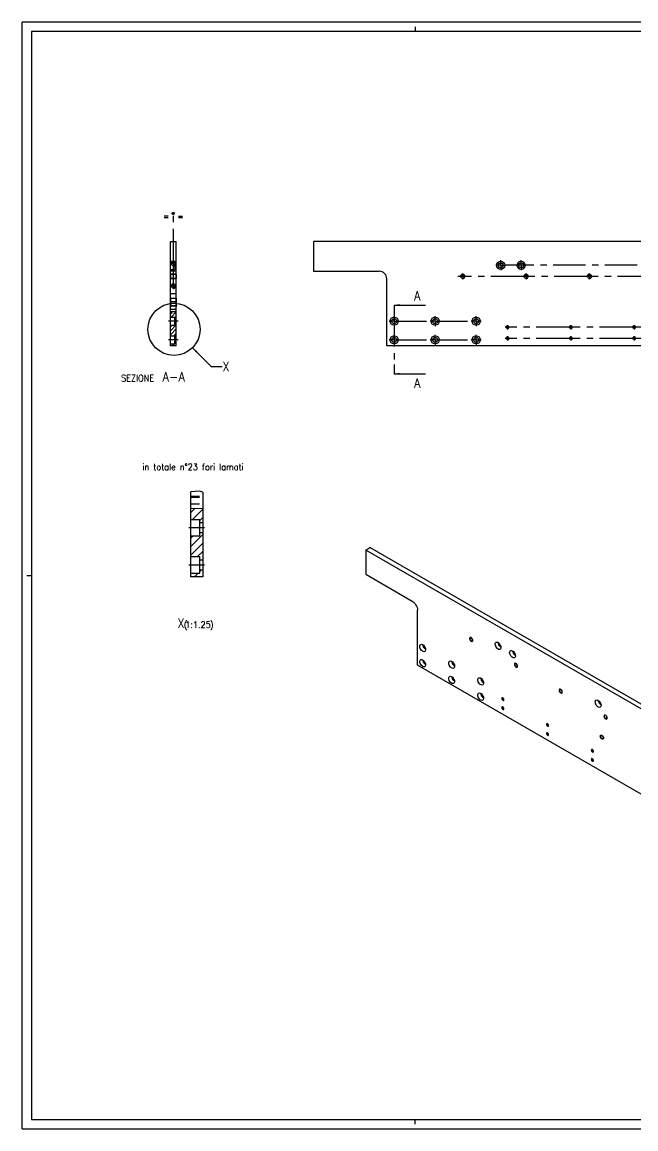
# Model space of a CAD drawing. Header units: millimetres. Extents: x 0 to 2102, y 0 to 1485.
# Drawn here: x 0 to 824, y 0 to 1485 of the extents above; entities that cross this region are included whole.
import ezdxf
from ezdxf.enums import TextEntityAlignment as Align

# ---------------------------------------------------------------- set-up
doc = ezdxf.new("R2010")
doc.units = ezdxf.units.MM
doc.header["$LTSCALE"] = 115.6375
doc.linetypes.add('CENTER', pattern=[0.6, 0.375, -0.075, 0.075, -0.075])
doc.linetypes.add('HIDDEN', pattern=[0.2, 0.1, -0.1])
doc.layers.get('0').update_dxf_attribs({"linetype": 'CONTINUOUS', "true_color": 0xffffff})
for name, color, linetype, true_color in [('02___PRT_ALL_AXES', 7, 'CONTINUOUS', 0xffffff), ('2_ALL_NOTES', 7, 'CONTINUOUS', 0xffffff), ('3_ALL_SYMBOLS', 7, 'CONTINUOUS', 0xffffff), ('DEFAULT_2', 6, 'HIDDEN', 0xff00ff)]:
    doc.layers.add(name, color=color, linetype=linetype, true_color=true_color)
doc.styles.get("Standard").update_dxf_attribs({"font": ''})
doc.styles.add('textstyle0', font='')
doc.styles.add('textstyle1', font='')
doc.styles.add('textstyle14', font='')
doc.styles.add('textstyle15', font='')
doc.styles.add('textstyle2', font='')
doc.styles.add('textstyle3', font='')
doc.styles.add('textstyle4', font='')
doc.styles.add('textstyle5', font='')
doc.styles.add('textstyle6', font='')
doc.styles.add('textstyle7', font='')
doc.styles.get('Standard').set_extended_font_data('txt')
doc.styles.get('textstyle0').set_extended_font_data('Standard')
doc.styles.get('textstyle1').set_extended_font_data('Standard')
doc.styles.get('textstyle14').set_extended_font_data('Standard')
doc.styles.get('textstyle15').set_extended_font_data('Standard')
doc.styles.get('textstyle2').set_extended_font_data('Standard')
doc.styles.get('textstyle3').set_extended_font_data('Standard')
doc.styles.get('textstyle4').set_extended_font_data('Standard')
doc.styles.get('textstyle5').set_extended_font_data('Standard')
doc.styles.get('textstyle6').set_extended_font_data('Standard')
doc.styles.get('textstyle7').set_extended_font_data('Standard')
doc.dimstyles.get("Standard").update_dxf_attribs({"dimtxt": 8.75, "dimasz": 7.5, "dimexe": 2.5, "dimexo": 0.5, "dimtad": 0, "dimtih": 1, "dimtxsty": 'Standard', "dimcen": 2.5, "dimadec": 0, "dimazin": 0, "dimtfac": 1, "dimtmove": 0, "dimatfit": 3, "dimfxl": 1, "dimarcsym": 0})

# ---------------------------------------------------------------- blocks, each defined once
blk = doc.blocks.new('UGUALE-UGUALE_BL3', base_point=(202.9, 1226.3))
at = {"layer": '3_ALL_SYMBOLS', "linetype": 'CONTINUOUS', "true_color": 0x00ff00}
blk.add_hatch(color=3, dxfattribs=at).paths.add_polyline_path([(204.1, 1228.3), (204.1, 1228.1), (204.1, 1228), (204, 1227.8), (203.9, 1227.6), (203.8, 1227.4), (203.6, 1227.3), (203.4, 1227.2), (203.3, 1227.1), (203.1, 1227), (202.9, 1227), (202.7, 1227), (202.5, 1227.1), (202.3, 1227.1), (202.1, 1227.2), (201.9, 1227.3), (201.8, 1227.5), (201.7, 1227.6), (201.6, 1227.8), (201.5, 1228), (201.5, 1228.2), (201.4, 1228.4), (201.5, 1228.6), (201.5, 1228.8), (201.6, 1228.9), (201.7, 1229.1), (201.8, 1229.3), (202, 1229.4), (202.1, 1229.5), (202.3, 1229.6), (202.5, 1229.7), (202.7, 1229.7), (202.9, 1229.7), (203.1, 1229.6), (203.3, 1229.6), (203.5, 1229.5), (203.6, 1229.4), (203.8, 1229.2), (203.9, 1229.1), (204, 1228.9), (204.1, 1228.7), (204.1, 1228.5)])
at = {"layer": '3_ALL_SYMBOLS', "color": 3, "linetype": 'CONTINUOUS', "true_color": 0x00ff00}
for p, q in [((195.8, 1224.7), (190.4, 1224.7)), ((190.4, 1223), (195.8, 1223)), ((210, 1224.7), (215.3, 1224.7)), ((210, 1223), (215.3, 1223))]:
    blk.add_line(p, q, dxfattribs=at)
blk.add_lwpolyline([(204.1, 1228.3), (204.1, 1228.1), (204.1, 1228), (204, 1227.8), (203.9, 1227.6), (203.8, 1227.4), (203.6, 1227.3), (203.4, 1227.2), (203.3, 1227.1), (203.1, 1227), (202.9, 1227), (202.7, 1227), (202.5, 1227.1), (202.3, 1227.1), (202.1, 1227.2), (201.9, 1227.3), (201.8, 1227.5), (201.7, 1227.6), (201.6, 1227.8), (201.5, 1228), (201.5, 1228.2), (201.4, 1228.4), (201.5, 1228.6), (201.5, 1228.8), (201.6, 1228.9), (201.7, 1229.1), (201.8, 1229.3), (202, 1229.4), (202.1, 1229.5), (202.3, 1229.6), (202.5, 1229.7), (202.7, 1229.7), (202.9, 1229.7), (203.1, 1229.6), (203.3, 1229.6), (203.5, 1229.5), (203.6, 1229.4), (203.8, 1229.2), (203.9, 1229.1), (204, 1228.9), (204.1, 1228.7), (204.1, 1228.5), (204.1, 1228.3)], dxfattribs=at)
blk.add_circle((202.8, 1228.3), 1.33, dxfattribs=at)

msp = doc.modelspace()

# ---------------------------------------------------------------- linework, layer by layer
at = {"color": 4, "linetype": 'CONTINUOUS', "true_color": 0x00ffff}
for p, q in [((0, 0), (0, 1485)), ((2102.5, 1485), (0, 1485)), ((0, 0), (2102.5, 0))]:
    msp.add_line(p, q, dxfattribs=at)
at = {"color": 7, "linetype": 'CONTINUOUS', "true_color": 0xffffff}
for p, q in [((12.5, 1472.5), (12.5, 12.5)), ((2090, 1472.5), (12.5, 1472.5)), ((527.5, 1478.8), (527.5, 1472.5)), ((198.9, 1050.7), (198.9, 1190.7)), ((198.9, 1190.7), (206.9, 1190.7)), ((206.9, 1050.7), (206.9, 1190.7)), ((391.2, 1190.7), (391.2, 1150.7)), ((1916.2, 1190.7), (391.2, 1190.7)), ((391.2, 1150.7), (479.2, 1150.7)), ((489.2, 1050.7), (489.2, 1140.7)), ((198.9, 1120.7), (206.9, 1120.7)), ((198.9, 1089.2), (204.9, 1089.2)), ((204.9, 1078.2), (204.9, 1089.2)), ((204.9, 1087), (206.9, 1087)), ((198.9, 1078.2), (204.9, 1078.2)), ((204.9, 1080.4), (206.9, 1080.4)), ((198.9, 1064.2), (204.9, 1064.2)), ((204.9, 1053.2), (204.9, 1064.2)), ((204.9, 1062), (206.9, 1062)), ((204.9, 1055.4), (206.9, 1055.4)), ((198.9, 1053.2), (204.9, 1053.2)), ((206.9, 1050.7), (198.9, 1050.7)), ((1889.2, 1050.7), (489.2, 1050.7)), ((226.4, 740.8), (226.4, 854.7)), ((242.4, 854.3), (242.4, 740.8)), ((226.4, 817.8), (238.4, 817.8)), ((238.4, 795.8), (238.4, 817.8)), ((238.4, 813.4), (242.4, 813.4)), ((226.4, 795.8), (238.4, 795.8)), ((238.4, 800.2), (242.4, 800.2)), ((461.2, 776.7), (466.8, 780)), ((461.2, 776.7), (461.2, 744.1)), ((1539.5, 154.2), (461.2, 776.7)), ((1545.2, 157.4), (466.8, 780)), ((226.4, 767.8), (238.4, 767.8)), ((238.4, 745.8), (238.4, 767.8)), ((238.4, 763.4), (242.4, 763.4)), ((6.2, 742.5), (12.5, 742.5)), ((226.4, 745.8), (238.4, 745.8)), ((238.4, 750.2), (242.4, 750.2)), ((461.2, 744.1), (523.4, 708.2)), ((242.4, 740.8), (226.4, 740.8)), ((530.5, 622.4), (530.5, 695.9)), ((1520.4, 50.9), (530.5, 622.4)), ((12.5, 12.5), (2090, 12.5)), ((527.5, 6.2), (527.5, 12.5))]:
    msp.add_line(p, q, dxfattribs=at)
at = {"color": 7, "linetype": 'CENTER', "true_color": 0xffffff}
for p, q in [((499.2, 1105.4), (499.2, 1093)), ((499.2, 1025.6), (499.2, 1013.2))]:
    msp.add_line(p, q, dxfattribs=at)
at = {"color": 3, "linetype": 'CONTINUOUS', "true_color": 0x00ff00}
for p, q in [((198.9, 1096.7), (206.9, 1096.6)), ((201.8, 1096.7), (198.9, 1093.8)), ((206.9, 1096.1), (200, 1089.2)), ((206.9, 1090.4), (204.9, 1088.4)), ((206.9, 1079), (198.9, 1071)), ((200.4, 1078.2), (198.9, 1076.7)), ((206.9, 1073.3), (198.9, 1065.3)), ((206.9, 1067.7), (203.5, 1064.2)), ((206.1, 1055.4), (204.9, 1054.3)), ((203.9, 1053.2), (201.4, 1050.7)), ((238.2, 855.5), (226.4, 854.7)), ((242.4, 854.3), (238.2, 855.5)), ((226.4, 832.9), (242.4, 832.5)), ((232.2, 832.7), (226.4, 827)), ((242.4, 831.6), (228.6, 817.8)), ((242.4, 820.2), (238.4, 816.2)), ((242.4, 797.4), (226.4, 781.4)), ((229.4, 795.8), (226.4, 792.8)), ((242.4, 786), (226.4, 770)), ((242.4, 774.7), (235.5, 767.8)), ((236.3, 745.8), (231.3, 740.8)), ((240.7, 750.2), (238.4, 747.9))]:
    msp.add_line(p, q, dxfattribs=at)
at = {"color": 1, "linetype": 'CENTER', "true_color": 0xff0000}
msp.add_line((499.2, 1093), (499.2, 1025.6), dxfattribs=at)
at = {"color": 3, "linetype": 'CONTINUOUS', "true_color": 0x00ff00}
msp.add_circle((203.8, 1072.8), 35, dxfattribs=at)
for centre, radius in [((202.9, 1160.7), 3), ((591.2, 1143.7), 3), ((676.2, 1143.7), 3), ((761.2, 1143.7), 3), ((202.9, 1130.7), 3), ((651.2, 1075.7), 2), ((736.2, 1075.7), 2), ((821.2, 1075.7), 2), ((651.2, 1060.7), 2), ((736.2, 1060.7), 2), ((821.2, 1060.7), 2)]:
    msp.add_arc(centre, radius, 255, 195, dxfattribs=at)
at = {"color": 7, "linetype": 'CONTINUOUS', "true_color": 0xffffff}
msp.add_arc((479.2, 1140.7), 10, 0, 90, dxfattribs=at)
msp.add_open_spline([(523.4, 708.2), (525.5, 706.9), (528.8, 703.1), (530.5, 698.3), (530.5, 695.9)], degree=3, knots=[0, 0, 0, 0, 0.499999, 1, 1, 1, 1], dxfattribs=at)
at = {"color": 3, "linetype": 'CONTINUOUS', "true_color": 0x00ff00}
for points, knots in [([(604.7, 655.5), (604.7, 655.8), (604.6, 656.5), (604, 658), (602.6, 659.4), (601.2, 659.5), (600.7, 659), (600.6, 658.6), (600.5, 658.3), (600.5, 658.1), (600.5, 657.9)], [0, 0, 0, 0, 0.125, 0.25, 0.5, 0.75, 0.875, 0.90625, 0.9375, 1, 1, 1, 1]), ([(600.5, 657.9), (600.5, 657.6), (600.6, 656.9), (601.2, 655.5), (602.6, 654), (604, 653.9), (604.5, 654.4), (604.6, 654.8), (604.7, 655.1), (604.7, 655.3), (604.7, 655.5)], [0, 0, 0, 0, 0.125, 0.25, 0.5, 0.75, 0.875, 0.90625, 0.9375, 1, 1, 1, 1]), ([(664.8, 620.8), (664.8, 621.1), (664.7, 621.8), (664.1, 623.3), (662.7, 624.7), (661.3, 624.8), (660.8, 624.3), (660.7, 623.9), (660.6, 623.6), (660.6, 623.4), (660.6, 623.2)], [0, 0, 0, 0, 0.125, 0.25, 0.5, 0.75, 0.875, 0.90625, 0.9375, 1, 1, 1, 1]), ([(660.6, 623.2), (660.6, 622.9), (660.7, 622.2), (661.3, 620.8), (662.7, 619.3), (664.1, 619.2), (664.6, 619.7), (664.7, 620.1), (664.8, 620.4), (664.8, 620.6), (664.8, 620.8)], [0, 0, 0, 0, 0.125, 0.25, 0.5, 0.75, 0.875, 0.90625, 0.9375, 1, 1, 1, 1]), ([(724.9, 586.1), (724.9, 586.4), (724.8, 587.1), (724.2, 588.6), (722.8, 590), (721.4, 590.1), (720.9, 589.6), (720.8, 589.2), (720.7, 588.9), (720.7, 588.7), (720.7, 588.5)], [0, 0, 0, 0, 0.125, 0.25, 0.5, 0.75, 0.875, 0.90625, 0.9375, 1, 1, 1, 1]), ([(720.7, 588.5), (720.7, 588.2), (720.8, 587.5), (721.4, 586.1), (722.8, 584.6), (724.2, 584.5), (724.7, 585), (724.8, 585.4), (724.9, 585.7), (724.9, 585.9), (724.9, 586.1)], [0, 0, 0, 0, 0.125, 0.25, 0.5, 0.75, 0.875, 0.90625, 0.9375, 1, 1, 1, 1]), ([(646.4, 575.9), (646.4, 576.1), (646.4, 576.6), (645.9, 577.5), (645, 578.5), (644.1, 578.6), (643.7, 578.1), (643.6, 577.7), (643.6, 577.5)], [0, 0, 0, 0, 0.125, 0.25, 0.5, 0.75, 0.875, 1, 1, 1, 1]), ([(643.6, 577.5), (643.6, 577.3), (643.7, 576.8), (644.1, 575.9), (645, 574.9), (645.9, 574.8), (646.4, 575.3), (646.4, 575.7), (646.4, 575.9)], [0, 0, 0, 0, 0.125, 0.25, 0.5, 0.75, 0.875, 1, 1, 1, 1]), ([(646.4, 563.6), (646.4, 563.9), (646.4, 564.3), (645.9, 565.3), (645, 566.3), (644.1, 566.3), (643.7, 565.9), (643.6, 565.5), (643.6, 565.3)], [0, 0, 0, 0, 0.125, 0.25, 0.5, 0.75, 0.875, 1, 1, 1, 1]), ([(643.6, 565.3), (643.6, 565), (643.7, 564.6), (644.1, 563.6), (645, 562.6), (645.9, 562.6), (646.4, 563), (646.4, 563.4), (646.4, 563.6)], [0, 0, 0, 0, 0.125, 0.25, 0.5, 0.75, 0.875, 1, 1, 1, 1]), ([(785, 551.4), (785, 551.7), (784.9, 552.4), (784.3, 553.9), (782.9, 555.3), (781.5, 555.4), (781, 554.9), (780.9, 554.5), (780.8, 554.2), (780.8, 554), (780.8, 553.8)], [0, 0, 0, 0, 0.125, 0.25, 0.5, 0.75, 0.875, 0.90625, 0.9375, 1, 1, 1, 1]), ([(780.8, 553.8), (780.8, 553.5), (780.9, 552.8), (781.5, 551.4), (782.9, 549.9), (784.3, 549.8), (784.8, 550.3), (784.9, 550.7), (785, 551), (785, 551.2), (785, 551.4)], [0, 0, 0, 0, 0.125, 0.25, 0.5, 0.75, 0.875, 0.90625, 0.9375, 1, 1, 1, 1]), ([(706.5, 541.2), (706.5, 541.4), (706.5, 541.9), (706, 542.8), (705.1, 543.8), (704.2, 543.9), (703.8, 543.4), (703.7, 543), (703.7, 542.8)], [0, 0, 0, 0, 0.125, 0.25, 0.5, 0.75, 0.875, 1, 1, 1, 1]), ([(703.7, 542.8), (703.7, 542.6), (703.8, 542.1), (704.2, 541.2), (705.1, 540.2), (706, 540.1), (706.5, 540.6), (706.5, 541), (706.5, 541.2)], [0, 0, 0, 0, 0.125, 0.25, 0.5, 0.75, 0.875, 1, 1, 1, 1]), ([(706.5, 528.9), (706.5, 529.2), (706.5, 529.6), (706, 530.6), (705.1, 531.6), (704.2, 531.6), (703.8, 531.2), (703.7, 530.8), (703.7, 530.6)], [0, 0, 0, 0, 0.125, 0.25, 0.5, 0.75, 0.875, 1, 1, 1, 1]), ([(703.7, 530.6), (703.7, 530.3), (703.8, 529.9), (704.2, 528.9), (705.1, 527.9), (706, 527.9), (706.5, 528.3), (706.5, 528.7), (706.5, 528.9)], [0, 0, 0, 0, 0.125, 0.25, 0.5, 0.75, 0.875, 1, 1, 1, 1]), ([(775.8, 526.9), (775.9, 527), (775.8, 527.3), (775.9, 527.5), (776, 527.9), (776.6, 528.5), (777.7, 528.4), (778.8, 527.5), (779.5, 526.6), (780, 525.5), (780.1, 524.8), (780.1, 524.4)], [0, 0, 0, 0, 0.0625, 0.09375, 0.125, 0.25, 0.5, 0.625, 0.75, 0.875, 1, 1, 1, 1]), ([(780.1, 524.4), (780.1, 524.3), (780.1, 524), (780, 523.8), (779.9, 523.4), (779.3, 522.8), (778.2, 522.9), (777.1, 523.8), (776.4, 524.8), (775.9, 525.9), (775.9, 526.6), (775.8, 526.9)], [0, 0, 0, 0, 0.0625, 0.09375, 0.125, 0.25, 0.5, 0.625, 0.75, 0.875, 1, 1, 1, 1]), ([(766.6, 506.5), (766.6, 506.7), (766.6, 507.2), (766.1, 508.1), (765.2, 509.1), (764.3, 509.2), (763.9, 508.7), (763.8, 508.3), (763.8, 508.1)], [0, 0, 0, 0, 0.125, 0.25, 0.5, 0.75, 0.875, 1, 1, 1, 1]), ([(763.8, 508.1), (763.8, 507.9), (763.9, 507.4), (764.3, 506.5), (765.2, 505.5), (766.1, 505.4), (766.6, 505.9), (766.6, 506.3), (766.6, 506.5)], [0, 0, 0, 0, 0.125, 0.25, 0.5, 0.75, 0.875, 1, 1, 1, 1]), ([(766.6, 494.2), (766.6, 494.5), (766.6, 494.9), (766.1, 495.9), (765.2, 496.9), (764.3, 496.9), (763.9, 496.5), (763.8, 496.1), (763.8, 495.9)], [0, 0, 0, 0, 0.125, 0.25, 0.5, 0.75, 0.875, 1, 1, 1, 1]), ([(763.8, 495.9), (763.8, 495.6), (763.9, 495.2), (764.3, 494.2), (765.2, 493.2), (766.1, 493.2), (766.6, 493.6), (766.6, 494), (766.6, 494.2)], [0, 0, 0, 0, 0.125, 0.25, 0.5, 0.75, 0.875, 1, 1, 1, 1])]:
    msp.add_open_spline(points, degree=3, knots=knots, dxfattribs=at)
at = {"layer": '02___PRT_ALL_AXES', "color": 4, "linetype": 'CENTER', "true_color": 0x00ffff}
for p, q in [((202.9, 1164.5), (202.9, 1228.2)), ((202.9, 1160.7), (199.1, 1160.7)), ((202.9, 1160.7), (202.9, 1164.5)), ((202.9, 1160.7), (202.9, 1157)), ((202.9, 1160.7), (206.6, 1160.7)), ((642.2, 1158.7), (635.5, 1158.7)), ((642.2, 1158.7), (642.2, 1165.5)), ((642.2, 1158.7), (642.2, 1152)), ((642.2, 1158.7), (649, 1158.7)), ((663, 1158.7), (649.1, 1158.7)), ((669.7, 1158.7), (663, 1158.7)), ((669.7, 1158.7), (669.7, 1165.5)), ((669.7, 1158.7), (669.7, 1152)), ((825.5, 1158.7), (669.7, 1158.7)), ((202.9, 1130.7), (202.9, 1157)), ((587.5, 1143.7), (584.7, 1143.7)), ((591.2, 1143.7), (587.5, 1143.7)), ((591.2, 1143.7), (591.2, 1147.5)), ((591.2, 1143.7), (591.2, 1140)), ((672.5, 1143.7), (591.2, 1143.7)), ((676.2, 1143.7), (672.5, 1143.7)), ((676.2, 1143.7), (676.2, 1147.5)), ((676.2, 1143.7), (676.2, 1140)), ((757.5, 1143.7), (676.2, 1143.7)), ((761.2, 1143.7), (757.5, 1143.7)), ((761.2, 1143.7), (761.2, 1147.5)), ((761.2, 1143.7), (761.2, 1140)), ((842.5, 1143.7), (761.2, 1143.7)), ((202.9, 1130.7), (199.1, 1130.7)), ((202.9, 1130.7), (202.9, 1127)), ((202.9, 1130.7), (206.6, 1130.7)), ((499.2, 1083.7), (499.2, 1090.5)), ((554.2, 1083.7), (554.2, 1090.5)), ((609.2, 1083.7), (609.2, 1090.5)), ((209.4, 1083.7), (196.4, 1083.7)), ((499.2, 1083.7), (492.5, 1083.7)), ((499.2, 1083.7), (499.2, 1077)), ((499.2, 1083.7), (547.5, 1083.7)), ((554.2, 1083.7), (547.5, 1083.7)), ((554.2, 1083.7), (554.2, 1077)), ((554.2, 1083.7), (602.5, 1083.7)), ((609.2, 1083.7), (602.5, 1083.7)), ((609.2, 1083.7), (609.2, 1077)), ((609.2, 1083.7), (616, 1083.7)), ((651.2, 1075.7), (648.3, 1075.7)), ((651.2, 1075.7), (651.2, 1078.6)), ((651.2, 1075.7), (651.2, 1072.8)), ((733.3, 1075.7), (651.2, 1075.7)), ((736.2, 1075.7), (733.3, 1075.7)), ((736.2, 1075.7), (736.2, 1078.6)), ((736.2, 1075.7), (736.2, 1072.8)), ((818.3, 1075.7), (736.2, 1075.7)), ((821.2, 1075.7), (818.3, 1075.7)), ((821.2, 1075.7), (821.2, 1078.6)), ((821.2, 1075.7), (821.2, 1072.8)), ((903.3, 1075.7), (821.2, 1075.7)), ((209.4, 1058.7), (196.4, 1058.7)), ((499.2, 1058.7), (492.5, 1058.7)), ((499.2, 1058.7), (499.2, 1065.5)), ((499.2, 1058.7), (499.2, 1052)), ((499.2, 1058.7), (547.5, 1058.7)), ((554.2, 1058.7), (547.5, 1058.7)), ((554.2, 1058.7), (554.2, 1065.5)), ((554.2, 1058.7), (554.2, 1052)), ((554.2, 1058.7), (602.5, 1058.7)), ((609.2, 1058.7), (602.5, 1058.7)), ((609.2, 1058.7), (609.2, 1065.5)), ((609.2, 1058.7), (609.2, 1052)), ((609.2, 1058.7), (614.2, 1058.7)), ((614.2, 1058.7), (616, 1058.7)), ((650.3, 1060.7), (648.3, 1060.7)), ((733.3, 1060.7), (650.3, 1060.7)), ((651.2, 1060.7), (651.2, 1063.6)), ((651.2, 1060.7), (651.2, 1057.8)), ((736.2, 1060.7), (733.3, 1060.7)), ((736.2, 1060.7), (736.2, 1063.6)), ((736.2, 1060.7), (736.2, 1057.8)), ((818.3, 1060.7), (736.2, 1060.7)), ((821.2, 1060.7), (818.3, 1060.7)), ((821.2, 1060.7), (821.2, 1063.6)), ((821.2, 1060.7), (821.2, 1057.8)), ((903.3, 1060.7), (821.2, 1060.7)), ((223.9, 806.8), (244.9, 806.8)), ((223.9, 756.8), (244.9, 756.8))]:
    msp.add_line(p, q, dxfattribs=at)
at = {"layer": '02___PRT_ALL_AXES', "color": 6, "linetype": 'HIDDEN', "true_color": 0xff00ff}
for p, q in [((198.9, 1153.2), (198.9, 1164.2)), ((198.9, 1164.2), (204.9, 1164.2)), ((204.9, 1164.2), (204.9, 1153.2)), ((204.9, 1162), (206.9, 1162)), ((206.9, 1155.4), (206.9, 1162)), ((198.9, 1153.2), (204.9, 1153.2)), ((198.9, 1146.2), (198.9, 1141.2)), ((206.9, 1146.2), (198.9, 1146.2)), ((204.9, 1155.4), (206.9, 1155.4)), ((206.9, 1146.2), (206.9, 1141.2)), ((206.9, 1141.2), (198.9, 1141.2)), ((198.9, 1114.7), (206.9, 1114.7)), ((198.9, 1114.7), (198.9, 1099.7)), ((206.9, 1114.7), (206.9, 1099.7)), ((198.9, 1109.6), (206.9, 1109.6)), ((198.9, 1104.8), (206.9, 1104.8)), ((198.9, 1099.7), (206.9, 1099.7))]:
    msp.add_line(p, q, dxfattribs=at)
at = {"layer": '02___PRT_ALL_AXES', "color": 7, "linetype": 'CONTINUOUS', "true_color": 0xffffff}
for centre, radius in [((202.9, 1160.7), 2.5), ((642.2, 1158.7), 5.5), ((642.2, 1158.7), 3.3), ((669.7, 1158.7), 5.5), ((669.7, 1158.7), 3.3), ((591.2, 1143.7), 2.5), ((676.2, 1143.7), 2.5), ((761.2, 1143.7), 2.5), ((202.9, 1130.7), 2.5), ((499.2, 1083.7), 5.5), ((499.2, 1083.7), 3.3), ((554.2, 1083.7), 5.5), ((554.2, 1083.7), 3.3), ((609.2, 1083.7), 5.5), ((609.2, 1083.7), 3.3), ((651.2, 1075.7), 1.65), ((736.2, 1075.7), 1.65), ((821.2, 1075.7), 1.65), ((499.2, 1058.7), 5.5), ((499.2, 1058.7), 3.3), ((554.2, 1058.7), 5.5), ((554.2, 1058.7), 3.3), ((609.2, 1058.7), 5.5), ((609.2, 1058.7), 3.3), ((651.2, 1060.7), 1.65), ((736.2, 1060.7), 1.65), ((821.2, 1060.7), 1.65)]:
    msp.add_circle(centre, radius, dxfattribs=at)
for centre, radius, start, end in [((603, 657.7), 2.15, 175.6532, 180.0346), ((602.2, 655.7), 2.15, 355.6532, 0.0346), ((545.1, 648.8), 6.43, 229.8763, 235.1337), ((646.2, 651.6), 6.43, 229.8763, 235.1337), ((665.6, 640.4), 6.43, 229.8763, 235.1337), ((545.1, 628.4), 6.43, 229.8763, 235.1337), ((584, 626.3), 6.43, 229.8763, 235.1337), ((663.1, 623), 2.15, 175.6532, 180.0346), ((662.3, 621), 2.15, 355.6532, 0.0346), ((584, 605.9), 6.43, 229.8763, 235.1337), ((622.8, 603.9), 6.43, 229.8763, 235.1337), ((723.2, 588.3), 2.15, 175.6532, 180.0346), ((722.4, 586.3), 2.15, 355.6532, 0.0346), ((622.8, 583.5), 6.43, 229.8763, 235.1337), ((780.5, 574.1), 6.43, 229.8763, 235.1337), ((783.3, 553.6), 2.15, 175.6532, 180.0346), ((782.5, 551.6), 2.15, 355.6532, 0.0346), ((777.2, 527), 0.812, 120.0544, 131.0758), ((778.8, 524.3), 0.812, 300.0544, 311.0758)]:
    msp.add_arc(centre, radius, start, end, dxfattribs=at)
for points in [[(600.9, 658.2), (600.9, 658.1), (600.8, 658), (600.8, 657.9)], [(600.8, 657.7), (600.8, 657.3), (600.9, 656.9), (601.1, 656.6)], [(601.3, 658.9), (601.1, 658.8), (601, 658.5), (600.9, 658.2)], [(601.7, 659), (601.6, 659), (601.5, 658.9), (601.3, 658.9)], [(603.5, 654.4), (603.6, 654.4), (603.7, 654.5), (603.8, 654.6)], [(603.8, 654.6), (604.1, 654.7), (604.2, 654.9), (604.3, 655.2)], [(604.4, 655.7), (604.4, 656.1), (604.3, 656.5), (604.1, 656.9)], [(604.3, 655.2), (604.3, 655.3), (604.3, 655.4), (604.4, 655.5)], [(641.4, 649.3), (641.2, 649.7), (640.9, 650.2), (640.8, 650.7)], [(661.4, 624.2), (661.2, 624.1), (661.1, 623.8), (661, 623.5)], [(661.8, 624.3), (661.7, 624.3), (661.6, 624.2), (661.4, 624.2)], [(661, 623.5), (661, 623.4), (660.9, 623.3), (660.9, 623.2)], [(660.9, 623), (660.9, 622.6), (661, 622.2), (661.2, 621.9)], [(663.6, 619.7), (663.7, 619.7), (663.8, 619.8), (663.9, 619.9)], [(663.9, 619.9), (664.2, 620), (664.3, 620.2), (664.4, 620.5)], [(664.5, 621), (664.5, 621.4), (664.4, 621.8), (664.2, 622.2)], [(664.4, 620.5), (664.4, 620.6), (664.5, 620.7), (664.5, 620.8)], [(721.1, 588.8), (721.1, 588.7), (721.1, 588.6), (721, 588.5)], [(721, 588.3), (721, 587.9), (721.1, 587.5), (721.3, 587.2)], [(721.6, 589.5), (721.3, 589.3), (721.2, 589.1), (721.1, 588.8)], [(721.9, 589.6), (721.8, 589.6), (721.7, 589.5), (721.6, 589.5)], [(723.7, 585), (723.8, 585), (723.9, 585.1), (724.1, 585.2)], [(724.1, 585.2), (724.3, 585.3), (724.4, 585.5), (724.5, 585.8)], [(724.6, 586.3), (724.6, 586.7), (724.5, 587.1), (724.3, 587.5)], [(724.5, 585.8), (724.5, 585.9), (724.6, 586), (724.6, 586.1)], [(644.2, 578.1), (644, 578), (643.9, 577.9), (643.9, 577.7)], [(643.9, 577.7), (643.9, 577.6), (643.9, 577.5), (643.9, 577.4)], [(643.9, 577.4), (643.9, 577.2), (643.9, 577.1), (643.9, 577)], [(644.2, 565.9), (644, 565.8), (643.9, 565.6), (643.9, 565.5)], [(643.9, 565.5), (643.9, 565.4), (643.9, 565.2), (643.9, 565.1)], [(643.9, 565.1), (643.9, 565), (643.9, 564.9), (643.9, 564.7)], [(645.8, 575.3), (646, 575.4), (646.1, 575.5), (646.1, 575.7)], [(646.1, 575.7), (646.2, 575.8), (646.2, 575.9), (646.2, 576)], [(645.8, 563), (646, 563.1), (646.1, 563.3), (646.1, 563.4)], [(646.1, 563.4), (646.2, 563.6), (646.2, 563.7), (646.2, 563.8)], [(781.2, 554.1), (781.2, 554), (781.2, 553.9), (781.1, 553.8)], [(781.1, 553.6), (781.1, 553.2), (781.2, 552.8), (781.4, 552.5)], [(781.7, 554.8), (781.4, 554.6), (781.3, 554.4), (781.2, 554.1)], [(782, 554.9), (781.9, 554.9), (781.8, 554.8), (781.7, 554.8)], [(783.8, 550.3), (783.9, 550.3), (784, 550.4), (784.2, 550.4)], [(784.2, 550.4), (784.4, 550.6), (784.5, 550.8), (784.6, 551.1)], [(784.7, 551.6), (784.7, 552), (784.6, 552.4), (784.4, 552.8)], [(784.6, 551.1), (784.6, 551.2), (784.7, 551.3), (784.7, 551.4)], [(704.3, 543.4), (704.2, 543.3), (704, 543.2), (704, 543)], [(704, 543), (704, 542.9), (704, 542.8), (704, 542.7)], [(704, 542.7), (704, 542.5), (704, 542.4), (704, 542.3)], [(706, 540.6), (706.1, 540.7), (706.2, 540.8), (706.2, 541)], [(706.2, 541), (706.3, 541.1), (706.3, 541.2), (706.3, 541.3)], [(704.3, 531.2), (704.2, 531.1), (704, 530.9), (704, 530.8)], [(704, 530.8), (704, 530.7), (704, 530.5), (704, 530.4)], [(704, 530.4), (704, 530.3), (704, 530.2), (704, 530)], [(706, 528.3), (706.1, 528.4), (706.2, 528.6), (706.2, 528.7)], [(706.2, 528.7), (706.3, 528.9), (706.3, 529), (706.3, 529.1)], [(776.4, 525.7), (776.3, 526), (776.3, 526.3), (776.3, 526.6)], [(778.7, 527), (779, 526.6), (779.3, 526.1), (779.5, 525.6)], [(779.5, 525.6), (779.6, 525.3), (779.7, 525), (779.7, 524.7)], [(764.4, 508.7), (764.3, 508.6), (764.2, 508.5), (764.1, 508.3)], [(764.1, 508.3), (764.1, 508.2), (764.1, 508.1), (764.1, 508)], [(764.1, 508), (764.1, 507.8), (764.1, 507.7), (764.1, 507.6)], [(766.1, 505.9), (766.2, 506), (766.3, 506.1), (766.4, 506.3)], [(766.4, 506.3), (766.4, 506.4), (766.4, 506.5), (766.4, 506.6)], [(764.4, 496.5), (764.3, 496.4), (764.2, 496.2), (764.1, 496.1)], [(764.1, 496.1), (764.1, 496), (764.1, 495.8), (764.1, 495.7)], [(764.1, 495.7), (764.1, 495.6), (764.1, 495.5), (764.1, 495.3)], [(766.1, 493.6), (766.2, 493.7), (766.3, 493.9), (766.4, 494)], [(766.4, 494), (766.4, 494.2), (766.4, 494.3), (766.4, 494.4)]]:
    msp.add_open_spline(points, degree=3, dxfattribs=at)
for points, knots in [([(601.1, 656.6), (601.2, 656.3), (601.7, 655.3), (602.7, 654.4), (603.5, 654.4)], [0, 0, 0, 0, 0.293913, 1, 1, 1, 1]), ([(604.1, 656.9), (604, 657.2), (603.5, 658.1), (602.5, 659.1), (601.7, 659)], [0, 0, 0, 0, 0.293913, 1, 1, 1, 1]), ([(533.7, 647.5), (533.7, 647.8), (533.7, 648.7), (534.2, 649.7), (534.8, 650)], [0, 0, 0, 0, 0.294962, 1, 1, 1, 1]), ([(540.3, 640.5), (539, 639.8), (536, 641.6), (534.2, 644.5), (533.7, 646.5), (533.7, 647.5)], [0, 0, 0, 0, 0.422631, 0.722373, 1, 1, 1, 1]), ([(534.8, 650), (535.5, 650.4), (537.7, 650.1), (539, 648.7), (539.7, 647.8)], [0, 0, 0, 0, 0.413368, 1, 1, 1, 1]), ([(538.7, 646.7), (538.6, 646.9), (538.2, 647.8), (538, 648.8), (537.9, 649.5)], [0, 0, 0, 0, 0.262898, 1, 1, 1, 1]), ([(540.9, 643.9), (540.7, 644), (539.8, 644.9), (539.1, 645.9), (538.7, 646.7)], [0, 0, 0, 0, 0.239083, 1, 1, 1, 1]), ([(539.7, 647.8), (540, 647.4), (540.9, 646), (541.4, 644.3), (541.4, 643)], [0, 0, 0, 0, 0.264535, 1, 1, 1, 1]), ([(541.4, 643), (541.4, 642.8), (541.4, 641.8), (540.9, 640.9), (540.3, 640.5)], [0, 0, 0, 0, 0.294962, 1, 1, 1, 1]), ([(634.8, 650.4), (634.8, 650.7), (634.8, 651.6), (635.3, 652.6), (635.9, 652.9)], [0, 0, 0, 0, 0.294962, 1, 1, 1, 1]), ([(641.4, 643.4), (640.1, 642.6), (637.1, 644.5), (635.4, 647.3), (634.8, 649.4), (634.8, 650.4)], [0, 0, 0, 0, 0.422631, 0.722373, 1, 1, 1, 1]), ([(635.9, 652.9), (636.6, 653.3), (638.8, 653), (640.2, 651.5), (640.8, 650.6)], [0, 0, 0, 0, 0.413368, 1, 1, 1, 1]), ([(639.9, 649.5), (639.7, 649.8), (639.3, 650.7), (639.1, 651.6), (639, 652.4)], [0, 0, 0, 0, 0.262898, 1, 1, 1, 1]), ([(642, 646.7), (641.8, 646.9), (640.9, 647.7), (640.3, 648.7), (639.9, 649.5)], [0, 0, 0, 0, 0.239083, 1, 1, 1, 1]), ([(640.8, 650.6), (641.1, 650.3), (642, 648.8), (642.5, 647.1), (642.5, 645.9)], [0, 0, 0, 0, 0.264535, 1, 1, 1, 1]), ([(642.5, 645.9), (642.5, 645.6), (642.5, 644.7), (642, 643.7), (641.4, 643.4)], [0, 0, 0, 0, 0.294962, 1, 1, 1, 1]), ([(654.2, 639.2), (654.2, 639.4), (654.3, 640.4), (654.8, 641.3), (655.4, 641.7)], [0, 0, 0, 0, 0.294962, 1, 1, 1, 1]), ([(660.9, 632.2), (659.6, 631.4), (656.5, 633.2), (654.8, 636.1), (654.2, 638.2), (654.2, 639.2)], [0, 0, 0, 0, 0.422631, 0.722373, 1, 1, 1, 1]), ([(655.4, 641.7), (656, 642.1), (658.3, 641.7), (659.6, 640.3), (660.3, 639.4)], [0, 0, 0, 0, 0.413368, 1, 1, 1, 1]), ([(659.3, 638.3), (659.2, 638.6), (658.8, 639.5), (658.5, 640.4), (658.5, 641.1)], [0, 0, 0, 0, 0.262898, 1, 1, 1, 1]), ([(660.3, 639.4), (660.5, 639), (661.4, 637.6), (662, 635.9), (662, 634.7)], [0, 0, 0, 0, 0.264535, 1, 1, 1, 1]), ([(533.7, 627.1), (533.7, 627.4), (533.7, 628.3), (534.2, 629.3), (534.8, 629.6)], [0, 0, 0, 0, 0.294962, 1, 1, 1, 1]), ([(540.3, 620.1), (539, 619.4), (536, 621.2), (534.2, 624.1), (533.7, 626.1), (533.7, 627.1)], [0, 0, 0, 0, 0.422631, 0.722373, 1, 1, 1, 1]), ([(534.8, 629.6), (535.5, 630), (537.7, 629.7), (539, 628.3), (539.7, 627.4)], [0, 0, 0, 0, 0.413368, 1, 1, 1, 1]), ([(538.7, 626.3), (538.6, 626.5), (538.2, 627.4), (538, 628.4), (537.9, 629.1)], [0, 0, 0, 0, 0.262898, 1, 1, 1, 1]), ([(540.9, 623.4), (540.7, 623.6), (539.8, 624.5), (539.1, 625.5), (538.7, 626.3)], [0, 0, 0, 0, 0.239083, 1, 1, 1, 1]), ([(539.7, 627.4), (540, 627), (540.9, 625.6), (541.4, 623.9), (541.4, 622.6)], [0, 0, 0, 0, 0.264535, 1, 1, 1, 1]), ([(572.5, 625.1), (572.5, 625.4), (572.6, 626.3), (573.1, 627.3), (573.7, 627.6)], [0, 0, 0, 0, 0.294962, 1, 1, 1, 1]), ([(579.2, 618.1), (577.9, 617.3), (574.8, 619.1), (573.1, 622), (572.5, 624.1), (572.5, 625.1)], [0, 0, 0, 0, 0.422631, 0.722373, 1, 1, 1, 1]), ([(573.7, 627.6), (574.4, 628), (576.6, 627.6), (577.9, 626.2), (578.6, 625.3)], [0, 0, 0, 0, 0.413368, 1, 1, 1, 1]), ([(577.6, 624.2), (577.5, 624.5), (577.1, 625.4), (576.9, 626.3), (576.8, 627.1)], [0, 0, 0, 0, 0.262898, 1, 1, 1, 1]), ([(579.8, 621.4), (579.6, 621.6), (578.7, 622.4), (578, 623.4), (577.6, 624.2)], [0, 0, 0, 0, 0.239083, 1, 1, 1, 1]), ([(578.6, 625.3), (578.9, 625), (579.8, 623.5), (580.3, 621.8), (580.3, 620.6)], [0, 0, 0, 0, 0.264535, 1, 1, 1, 1]), ([(661.5, 635.5), (661.3, 635.7), (660.4, 636.5), (659.7, 637.5), (659.3, 638.3)], [0, 0, 0, 0, 0.239083, 1, 1, 1, 1]), ([(662, 634.7), (662, 634.4), (661.9, 633.5), (661.4, 632.5), (660.9, 632.2)], [0, 0, 0, 0, 0.294962, 1, 1, 1, 1]), ([(664.2, 622.2), (664.1, 622.5), (663.6, 623.4), (662.6, 624.4), (661.8, 624.3)], [0, 0, 0, 0, 0.293913, 1, 1, 1, 1]), ([(541.4, 622.6), (541.4, 622.3), (541.4, 621.4), (540.9, 620.4), (540.3, 620.1)], [0, 0, 0, 0, 0.294962, 1, 1, 1, 1]), ([(580.3, 620.6), (580.3, 620.3), (580.3, 619.4), (579.8, 618.4), (579.2, 618.1)], [0, 0, 0, 0, 0.294962, 1, 1, 1, 1]), ([(661.2, 621.9), (661.3, 621.6), (661.8, 620.6), (662.8, 619.7), (663.6, 619.7)], [0, 0, 0, 0, 0.293913, 1, 1, 1, 1]), ([(572.5, 604.7), (572.5, 604.9), (572.6, 605.9), (573.1, 606.8), (573.7, 607.2)], [0, 0, 0, 0, 0.294962, 1, 1, 1, 1]), ([(579.2, 597.7), (577.9, 596.9), (574.8, 598.7), (573.1, 601.6), (572.5, 603.7), (572.5, 604.7)], [0, 0, 0, 0, 0.422631, 0.722373, 1, 1, 1, 1]), ([(573.7, 607.2), (574.4, 607.6), (576.6, 607.2), (577.9, 605.8), (578.6, 604.9)], [0, 0, 0, 0, 0.413368, 1, 1, 1, 1]), ([(577.6, 603.8), (577.5, 604.1), (577.1, 605), (576.9, 605.9), (576.8, 606.6)], [0, 0, 0, 0, 0.262898, 1, 1, 1, 1]), ([(579.8, 601), (579.6, 601.2), (578.7, 602), (578, 603), (577.6, 603.8)], [0, 0, 0, 0, 0.239083, 1, 1, 1, 1]), ([(578.6, 604.9), (578.9, 604.5), (579.8, 603.1), (580.3, 601.4), (580.3, 600.2)], [0, 0, 0, 0, 0.264535, 1, 1, 1, 1]), ([(580.3, 600.2), (580.3, 599.9), (580.3, 599), (579.8, 598), (579.2, 597.7)], [0, 0, 0, 0, 0.294962, 1, 1, 1, 1]), ([(611.4, 602.6), (611.4, 602.9), (611.5, 603.8), (612, 604.8), (612.6, 605.1)], [0, 0, 0, 0, 0.294962, 1, 1, 1, 1]), ([(618.1, 595.6), (616.8, 594.9), (613.7, 596.7), (612, 599.6), (611.4, 601.6), (611.4, 602.6)], [0, 0, 0, 0, 0.422631, 0.722373, 1, 1, 1, 1]), ([(612.6, 605.1), (613.3, 605.5), (615.5, 605.2), (616.8, 603.8), (617.5, 602.9)], [0, 0, 0, 0, 0.413368, 1, 1, 1, 1]), ([(616.5, 601.8), (616.4, 602), (616, 602.9), (615.8, 603.9), (615.7, 604.6)], [0, 0, 0, 0, 0.262898, 1, 1, 1, 1]), ([(618.7, 598.9), (618.5, 599.1), (617.6, 600), (616.9, 601), (616.5, 601.8)], [0, 0, 0, 0, 0.239083, 1, 1, 1, 1]), ([(617.5, 602.9), (617.8, 602.5), (618.7, 601.1), (619.2, 599.4), (619.2, 598.1)], [0, 0, 0, 0, 0.264535, 1, 1, 1, 1]), ([(619.2, 598.1), (619.2, 597.9), (619.1, 596.9), (618.6, 595.9), (618.1, 595.6)], [0, 0, 0, 0, 0.294962, 1, 1, 1, 1]), ([(611.4, 582.2), (611.4, 582.5), (611.5, 583.4), (612, 584.4), (612.6, 584.7)], [0, 0, 0, 0, 0.294962, 1, 1, 1, 1]), ([(618.1, 575.2), (616.8, 574.5), (613.7, 576.3), (612, 579.2), (611.4, 581.2), (611.4, 582.2)], [0, 0, 0, 0, 0.422631, 0.722373, 1, 1, 1, 1]), ([(612.6, 584.7), (613.3, 585.1), (615.5, 584.8), (616.8, 583.4), (617.5, 582.5)], [0, 0, 0, 0, 0.413368, 1, 1, 1, 1]), ([(616.5, 581.4), (616.4, 581.6), (616, 582.5), (615.8, 583.5), (615.7, 584.2)], [0, 0, 0, 0, 0.262898, 1, 1, 1, 1]), ([(618.7, 578.5), (618.5, 578.7), (617.6, 579.5), (616.9, 580.6), (616.5, 581.4)], [0, 0, 0, 0, 0.239083, 1, 1, 1, 1]), ([(617.5, 582.5), (617.8, 582.1), (618.7, 580.7), (619.2, 579), (619.2, 577.7)], [0, 0, 0, 0, 0.264535, 1, 1, 1, 1]), ([(721.3, 587.2), (721.4, 586.9), (721.9, 585.9), (722.9, 585), (723.7, 585)], [0, 0, 0, 0, 0.293913, 1, 1, 1, 1]), ([(724.3, 587.5), (724.2, 587.8), (723.7, 588.7), (722.7, 589.7), (721.9, 589.6)], [0, 0, 0, 0, 0.293913, 1, 1, 1, 1]), ([(619.2, 577.7), (619.2, 577.4), (619.1, 576.5), (618.6, 575.5), (618.1, 575.2)], [0, 0, 0, 0, 0.294962, 1, 1, 1, 1]), ([(643.9, 577), (643.9, 576.8), (644.2, 576), (645, 575.1), (645.6, 575.2)], [0, 0, 0, 0, 0.284169, 1, 1, 1, 1]), ([(643.9, 564.7), (643.9, 564.5), (644.2, 563.7), (645, 562.9), (645.6, 562.9)], [0, 0, 0, 0, 0.284169, 1, 1, 1, 1]), ([(644.4, 578.2), (644.4, 578.2), (644.3, 578.2), (644.2, 578.1), (644.2, 578.1)], [0, 0, 0, 0, 0.508008, 1, 1, 1, 1]), ([(644.4, 566), (644.4, 566), (644.3, 565.9), (644.2, 565.9), (644.2, 565.9)], [0, 0, 0, 0, 0.508008, 1, 1, 1, 1]), ([(644.7, 578.2), (644.7, 578.2), (644.6, 578.2), (644.5, 578.2), (644.4, 578.2)], [0, 0, 0, 0, 0.51787, 1, 1, 1, 1]), ([(644.7, 565.9), (644.7, 565.9), (644.6, 566), (644.5, 566), (644.4, 566)], [0, 0, 0, 0, 0.51787, 1, 1, 1, 1]), ([(646.2, 576), (646.2, 576.7), (645.7, 577.7), (644.9, 578.1), (644.7, 578.2)], [0, 0, 0, 0, 0.776212, 1, 1, 1, 1]), ([(646.2, 563.8), (646.2, 564.5), (645.7, 565.4), (644.9, 565.9), (644.7, 565.9)], [0, 0, 0, 0, 0.776212, 1, 1, 1, 1]), ([(645.6, 575.2), (645.6, 575.2), (645.7, 575.2), (645.8, 575.2), (645.8, 575.3)], [0, 0, 0, 0, 0.508008, 1, 1, 1, 1]), ([(769.1, 572.8), (769.1, 573.1), (769.2, 574), (769.7, 575), (770.3, 575.3)], [0, 0, 0, 0, 0.294962, 1, 1, 1, 1]), ([(775.8, 565.8), (774.5, 565.1), (771.4, 566.9), (769.7, 569.8), (769.1, 571.8), (769.1, 572.8)], [0, 0, 0, 0, 0.422631, 0.722373, 1, 1, 1, 1]), ([(770.3, 575.3), (770.9, 575.7), (773.2, 575.4), (774.5, 574), (775.2, 573.1)], [0, 0, 0, 0, 0.413368, 1, 1, 1, 1]), ([(774.2, 572), (774.1, 572.2), (773.7, 573.1), (773.4, 574.1), (773.4, 574.8)], [0, 0, 0, 0, 0.262898, 1, 1, 1, 1]), ([(776.4, 569.1), (776.2, 569.3), (775.3, 570.2), (774.6, 571.2), (774.2, 572)], [0, 0, 0, 0, 0.239083, 1, 1, 1, 1]), ([(775.2, 573.1), (775.4, 572.7), (776.3, 571.3), (776.9, 569.6), (776.9, 568.3)], [0, 0, 0, 0, 0.264535, 1, 1, 1, 1]), ([(776.9, 568.3), (776.9, 568.1), (776.8, 567.1), (776.3, 566.1), (775.8, 565.8)], [0, 0, 0, 0, 0.294962, 1, 1, 1, 1]), ([(645.6, 562.9), (645.6, 563), (645.7, 563), (645.8, 563), (645.8, 563)], [0, 0, 0, 0, 0.508008, 1, 1, 1, 1]), ([(781.4, 552.5), (781.5, 552.2), (782, 551.2), (783, 550.3), (783.8, 550.3)], [0, 0, 0, 0, 0.293913, 1, 1, 1, 1]), ([(784.4, 552.8), (784.3, 553.1), (783.8, 554), (782.8, 555), (782, 554.9)], [0, 0, 0, 0, 0.293913, 1, 1, 1, 1]), ([(704, 542.3), (704.1, 542.1), (704.3, 541.3), (705.1, 540.4), (705.7, 540.5)], [0, 0, 0, 0, 0.284169, 1, 1, 1, 1]), ([(704.5, 543.5), (704.5, 543.5), (704.4, 543.5), (704.3, 543.4), (704.3, 543.4)], [0, 0, 0, 0, 0.508008, 1, 1, 1, 1]), ([(704.8, 543.5), (704.8, 543.5), (704.7, 543.5), (704.6, 543.5), (704.5, 543.5)], [0, 0, 0, 0, 0.51787, 1, 1, 1, 1]), ([(706.3, 541.3), (706.3, 542), (705.8, 543), (705, 543.4), (704.8, 543.5)], [0, 0, 0, 0, 0.776212, 1, 1, 1, 1]), ([(705.7, 540.5), (705.8, 540.5), (705.8, 540.5), (705.9, 540.5), (706, 540.6)], [0, 0, 0, 0, 0.508008, 1, 1, 1, 1]), ([(704, 530), (704.1, 529.8), (704.3, 529), (705.1, 528.2), (705.7, 528.2)], [0, 0, 0, 0, 0.284169, 1, 1, 1, 1]), ([(704.5, 531.3), (704.5, 531.3), (704.4, 531.2), (704.3, 531.2), (704.3, 531.2)], [0, 0, 0, 0, 0.508008, 1, 1, 1, 1]), ([(704.8, 531.2), (704.8, 531.2), (704.7, 531.3), (704.6, 531.3), (704.5, 531.3)], [0, 0, 0, 0, 0.51787, 1, 1, 1, 1]), ([(706.3, 529.1), (706.3, 529.8), (705.8, 530.7), (705, 531.2), (704.8, 531.2)], [0, 0, 0, 0, 0.776212, 1, 1, 1, 1]), ([(705.7, 528.2), (705.8, 528.3), (705.8, 528.3), (705.9, 528.3), (706, 528.3)], [0, 0, 0, 0, 0.508008, 1, 1, 1, 1]), ([(776.3, 526.6), (776.3, 526.8), (776.3, 527.1), (776.4, 527.5), (776.6, 527.7)], [0, 0, 0, 0, 0.287901, 1, 1, 1, 1]), ([(778, 523.7), (777.8, 523.8), (777.1, 524.3), (776.6, 525.1), (776.4, 525.7)], [0, 0, 0, 0, 0.230068, 1, 1, 1, 1]), ([(776.8, 527.7), (776.9, 527.8), (777.6, 528), (778.3, 527.4), (778.7, 527)], [0, 0, 0, 0, 0.200495, 1, 1, 1, 1]), ([(779.2, 523.6), (778.9, 523.4), (778.4, 523.5), (778.1, 523.6), (778, 523.7)], [0, 0, 0, 0, 0.704326, 1, 1, 1, 1]), ([(779.7, 524.7), (779.7, 524.6), (779.6, 524.2), (779.5, 523.9), (779.3, 523.7)], [0, 0, 0, 0, 0.287901, 1, 1, 1, 1]), ([(764.1, 507.6), (764.2, 507.4), (764.4, 506.6), (765.2, 505.7), (765.8, 505.8)], [0, 0, 0, 0, 0.284169, 1, 1, 1, 1]), ([(764.6, 508.8), (764.6, 508.8), (764.5, 508.8), (764.4, 508.7), (764.4, 508.7)], [0, 0, 0, 0, 0.508008, 1, 1, 1, 1]), ([(764.9, 508.8), (764.9, 508.8), (764.8, 508.8), (764.7, 508.8), (764.6, 508.8)], [0, 0, 0, 0, 0.51787, 1, 1, 1, 1]), ([(766.4, 506.6), (766.4, 507.3), (765.9, 508.3), (765.1, 508.7), (764.9, 508.8)], [0, 0, 0, 0, 0.776212, 1, 1, 1, 1]), ([(765.8, 505.8), (765.9, 505.8), (765.9, 505.8), (766, 505.8), (766.1, 505.9)], [0, 0, 0, 0, 0.508008, 1, 1, 1, 1]), ([(764.1, 495.3), (764.2, 495.1), (764.4, 494.3), (765.2, 493.5), (765.8, 493.5)], [0, 0, 0, 0, 0.284169, 1, 1, 1, 1]), ([(764.6, 496.6), (764.6, 496.6), (764.5, 496.5), (764.4, 496.5), (764.4, 496.5)], [0, 0, 0, 0, 0.508008, 1, 1, 1, 1]), ([(764.9, 496.5), (764.9, 496.5), (764.8, 496.6), (764.7, 496.6), (764.6, 496.6)], [0, 0, 0, 0, 0.51787, 1, 1, 1, 1]), ([(766.4, 494.4), (766.4, 495.1), (765.9, 496), (765.1, 496.5), (764.9, 496.5)], [0, 0, 0, 0, 0.776212, 1, 1, 1, 1]), ([(765.8, 493.5), (765.9, 493.6), (765.9, 493.6), (766, 493.6), (766.1, 493.6)], [0, 0, 0, 0, 0.508008, 1, 1, 1, 1])]:
    msp.add_open_spline(points, degree=3, knots=knots, dxfattribs=at)
at = {"layer": 'DEFAULT_2', "color": 6, "linetype": 'HIDDEN', "true_color": 0xff00ff}
for p, q in [((206.9, 1150.7), (198.9, 1150.7)), ((206.9, 1146.7), (198.9, 1146.7)), ((206.9, 1140.7), (198.9, 1140.7)), ((198.9, 1110.2), (206.9, 1110.2)), ((198.9, 1104.2), (206.9, 1104.2)), ((226.4, 849), (242.4, 849)), ((226.4, 847.8), (242.4, 847.8)), ((226.4, 838.8), (242.4, 838.8))]:
    msp.add_line(p, q, dxfattribs=at)

# ---------------------------------------------------------------- block references
at = {"layer": '3_ALL_SYMBOLS', "color": 3, "linetype": 'CONTINUOUS', "true_color": 0x00ff00}
msp.add_blockref('UGUALE-UGUALE_BL3', (202.9, 1226.3), dxfattribs=at)

# ---------------------------------------------------------------- texts
at = {"color": 7, "linetype": 'CONTINUOUS', "true_color": 0xffffff}
for style, p in [('textstyle15', (525.9, 1111.6)), ('textstyle14', (525.9, 994.5))]:
    msp.add_text('A', height=12.5, dxfattribs=dict(at, style=style)).set_placement(p)
at = {"layer": '2_ALL_NOTES', "color": 2, "linetype": 'CONTINUOUS', "true_color": 0xffff00}
for s, height, style, p in [('X', 12.5, 'textstyle5', (268.6, 1016.8)), ('in totale n°23 fori lamati', 8.75, 'textstyle6', (161.3, 883.8))]:
    msp.add_text(s, height=height, dxfattribs=dict(at, style=style)).set_placement(p)
for s, height, style, p in [('SEZIONE  ', 8.75, 'textstyle7', (188.1, 1003)), ('A-A', 12.5, 'textstyle4', (218.5, 1003)), ('X', 12.5, 'textstyle3', (218.1, 672.1)), ('(', 8.75, 'textstyle1', (221.9, 672.1)), ('1:1.25', 8.75, 'textstyle2', (253.1, 672.1)), (')', 8.75, 'textstyle0', (256.9, 672.1))]:
    msp.add_text(s, height=height, dxfattribs=dict(at, style=style)).set_placement(p, align=Align.RIGHT)

# ---------------------------------------------------------------- leaders
at = {"color": 7, "linetype": 'CONTINUOUS', "true_color": 0xffffff}
for points in [[(499.2, 1105.4), (541.5, 1105.4)], [(499.2, 1013.2), (541.5, 1013.2)]]:
    msp.add_leader(points, dimstyle='Standard', override={"dimscale": 1}, dxfattribs=at)
at = {"layer": '2_ALL_NOTES', "color": 3, "linetype": 'CONTINUOUS', "true_color": 0x00ff00}
msp.add_leader([(228.5, 1048.1), (253.6, 1023), (268.6, 1023)], dimstyle='Standard', override={"dimscale": 1}, dxfattribs=at)

doc.saveas('drawing.dxf')
